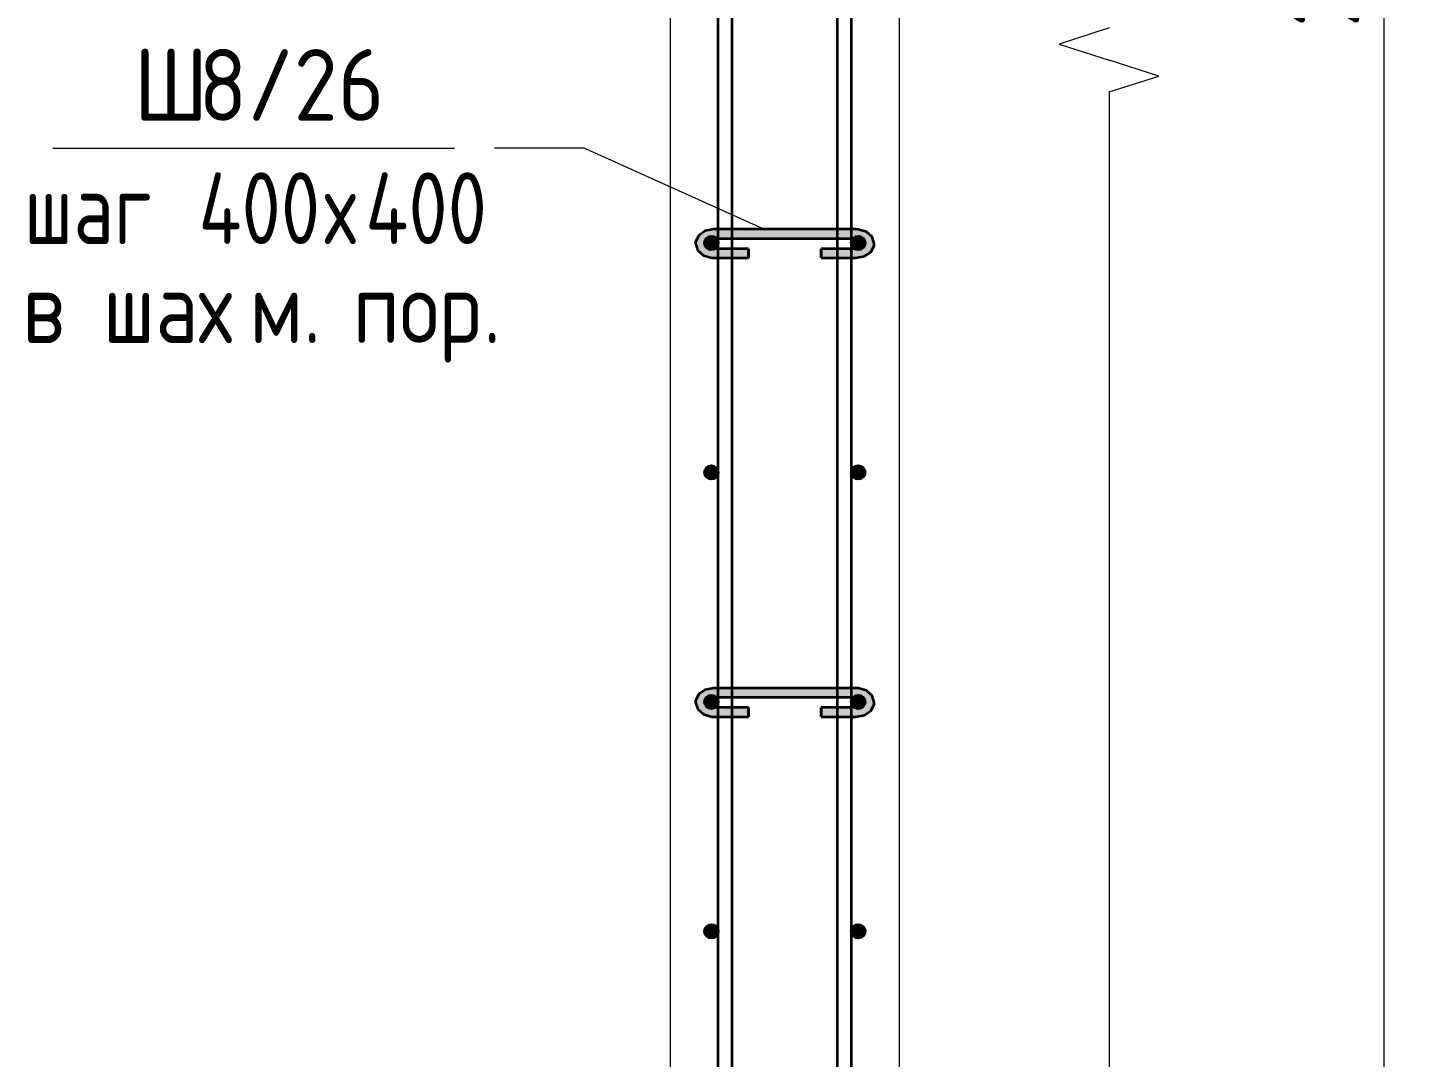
# Model space of a CAD drawing. Header units: millimetres. Extents: x -42469 to 17648, y -5898 to 81170.
# Drawn here: x 8830 to 10049, y -2410 to -1513 of the extents above; entities that cross this region are included whole.
import ezdxf

# ---------------------------------------------------------------- set-up
doc = ezdxf.new("R2010")
doc.units = ezdxf.units.MM
for name, color, linetype, lineweight in [('AA_Dim', 7, 'Continuous', 9), ('AA_Dim-25', 7, 'Continuous', 9), ('AA_Oformlenie', 7, 'Continuous', 9), ('AA_Vinoska', 7, 'Continuous', 9), ('AF_Stena_Опалубка', 253, 'Continuous', 18), ('Gen_Text', 7, 'Continuous', 9), ('KR_Armatura', 7, 'Continuous', 20), ('KR_Armatura_Tonkie', 7, 'Continuous', 20)]:
    doc.layers.add(name, color=color, linetype=linetype, lineweight=lineweight)
doc.styles.add('ISOCPEUR_10', font='isocpeur.ttf', dxfattribs={"width": 0.9, "height": 62.5})
doc.styles.add('ISOCPEUR_11', font='isocpeur.ttf', dxfattribs={"width": 0.8, "height": 62.5})
doc.styles.add('ISOCPEUR_12', font='isocpeur.ttf', dxfattribs={"width": 0.85, "height": 62.5})
doc.dimstyles.new('00_Точн_3_знака__прозр__4', dxfattribs={"dimscale": 304.8, "dimtxt": 62.248823, "dimasz": 0.139436, "dimexe": 0.123031, "dimexo": 0.082021, "dimgap": 0.008202, "dimtad": 1, "dimdec": 3, "dimrnd": 0.001, "dimdsep": 46, "dimtxsty": 'ISOCPEUR_10', "dimblk1": 'OBLIQUE', "dimblk2": 'OBLIQUE', "dimsah": 1, "dimcen": 0.09, "dimdle": 0.123031, "dimazin": 0, "dimtfac": 1, "dimtdec": 4, "dimtix": 1, "dimtmove": 0, "dimatfit": 3, "dimfxl": 1, "dimtvp": 1, "dimtolj": 1, "dimtzin": 0, "dimlwd": 18, "dimlwe": 18, "dimarcsym": 2})

# ---------------------------------------------------------------- blocks, each defined once
blk = doc.blocks.new('350_Стержень П торец СК-СГ _НесАрм_РабПлоск_ - 350_Стержень П торец СК-СГ _НесАрм_РабПлоск_-4142405-2-2 Армирование')
at = {"layer": 'KR_Armatura_Tonkie'}
for points in [[(-77214, -1106), (-77212.4, -1105.8), (-77211, -1105.2), (-77209.7, -1104.2), (-77208.8, -1103), (-77208.2, -1101.6), (-77208, -1100), (-77208.2, -1098.4), (-77208.8, -1097), (-77209.7, -1095.8), (-77211, -1094.8), (-77212.4, -1094.2), (-77214, -1094), (-77215.5, -1094.2), (-77217, -1094.8), (-77218.2, -1095.8), (-77219.2, -1097), (-77219.8, -1098.4), (-77220, -1100), (-77219.8, -1101.6), (-77219.2, -1103), (-77218.2, -1104.2), (-77217, -1105.2), (-77215.5, -1105.8)], [(-77086, -1106), (-77084.4, -1105.8), (-77083, -1105.2), (-77081.7, -1104.2), (-77080.8, -1103), (-77080.2, -1101.6), (-77080, -1100), (-77080.2, -1098.4), (-77080.8, -1097), (-77081.7, -1095.8), (-77083, -1094.8), (-77084.4, -1094.2), (-77086, -1094), (-77087.5, -1094.2), (-77089, -1094.8), (-77090.2, -1095.8), (-77091.2, -1097), (-77091.8, -1098.4), (-77092, -1100), (-77091.8, -1101.6), (-77091.2, -1103), (-77090.2, -1104.2), (-77089, -1105.2), (-77087.5, -1105.8)]]:
    blk.add_hatch(color=256, dxfattribs=at).paths.add_polyline_path(points)
at = {"layer": 'AA_Oformlenie'}
for centre, start, end in [((-77214, -1100), 90, 270), ((-77214, -1100), 270, 90), ((-77086, -1100), 90, 270), ((-77086, -1100), 270, 90)]:
    blk.add_arc(centre, 6, start, end, dxfattribs=at)
at = {"layer": 'KR_Armatura_Tonkie', "lineweight": 35}
for centre in [(-77214, -1100), (-77086, -1100)]:
    blk.add_circle(centre, 6, dxfattribs=at)
blk = doc.blocks.new('261_Шпилька массив _НесАрм_РабПлоск_ - 8 А240-4153523-2-2 Армирование')
at = {"layer": 'KR_Armatura_Tonkie', "lineweight": 35}
for points in [[(-77211.8, -1713), (-77211.8, -1706.2), (-77214.4, -1705.9), (-77216.5, -1705.4), (-77217, -1705.2), (-77218.7, -1703.5), (-77219.2, -1703), (-77219.9, -1700.5), (-77219.9, -1699.9), (-77219.3, -1697.4), (-77218.7, -1696.4), (-77217.9, -1695.5), (-77217, -1694.8), (-77215.5, -1694.2), (-77214, -1694), (-77211.8, -1694), (-77211.8, -1689.2), (-77217.9, -1690), (-77223.1, -1692.5), (-77226.6, -1696.2), (-77227.8, -1700.5), (-77226.6, -1704.8), (-77222.8, -1708.9), (-77220.1, -1711), (-77217.9, -1712), (-77215.2, -1712.4)], [(-77185.9, -1689.2), (-77088, -1689.2), (-77088, -1688), (-77211.8, -1688.1), (-77211.8, -1689.2), (-77196, -1689.2)], [(-77104, -1696), (-77090.2, -1695.8), (-77088, -1694), (-77088, -1689.2), (-77211.8, -1689.2), (-77211.8, -1694.5), (-77210.1, -1695.5), (-77209.2, -1696), (-77185.9, -1696)], [(-77088, -1713), (-77080.4, -1711.5), (-77075.6, -1708.4), (-77073.2, -1704.8), (-77072, -1700.5), (-77073.2, -1696.2), (-77076.6, -1692.5), (-77082.1, -1690), (-77088, -1689.2), (-77088, -1694.4), (-77086.9, -1694.1), (-77085.9, -1694), (-77083.8, -1694.5), (-77082.1, -1695.5), (-77081.2, -1696.5), (-77080.5, -1697.7), (-77080.1, -1698.8), (-77080.1, -1700.8), (-77080.2, -1701.6), (-77081, -1703.4), (-77081.8, -1704.3), (-77084, -1705.6), (-77085.3, -1705.9), (-77088, -1706.2), (-77088, -1712.8)], [(-77211.8, -1706.2), (-77181.5, -1706.2), (-77181.5, -1705), (-77211, -1705.2), (-77211.8, -1705.8)], [(-77181.5, -1713), (-77181.5, -1706.2), (-77211.8, -1706.2), (-77211.8, -1713), (-77185.9, -1713)], [(-77104, -1706.2), (-77088, -1706), (-77088.2, -1705.5), (-77089.6, -1705), (-77118.3, -1705.1), (-77118.3, -1706.2)], [(-77092, -1713), (-77088, -1712.8), (-77088, -1706.2), (-77118.3, -1706.2), (-77118.3, -1713), (-77095.3, -1713)], [(-77211.8, -2113), (-77211.8, -2106.2), (-77214.4, -2105.9), (-77216.5, -2105.4), (-77217, -2105.2), (-77218.7, -2103.5), (-77219.2, -2103), (-77219.9, -2100.5), (-77219.9, -2099.9), (-77219.3, -2097.4), (-77218.7, -2096.4), (-77217.9, -2095.5), (-77217, -2094.8), (-77215.5, -2094.2), (-77214, -2094), (-77211.8, -2094), (-77211.8, -2089.2), (-77217.9, -2090), (-77223.1, -2092.5), (-77226.6, -2096.2), (-77227.8, -2100.5), (-77226.6, -2104.8), (-77222.8, -2108.9), (-77220.1, -2111), (-77217.9, -2112), (-77215.2, -2112.4)], [(-77185.9, -2089.2), (-77088, -2089.2), (-77088, -2088), (-77211.8, -2088.1), (-77211.8, -2089.2), (-77196, -2089.2)], [(-77209.5, -2096), (-77090.2, -2095.8), (-77088, -2094), (-77088, -2089.2), (-77211.8, -2089.2), (-77211.8, -2094.5), (-77210.1, -2095.5), (-77209.5, -2096)], [(-77088, -2113), (-77080.4, -2111.5), (-77075.5, -2108.3), (-77073.2, -2104.8), (-77072, -2100.5), (-77073.2, -2096.2), (-77076.6, -2092.5), (-77082.1, -2090), (-77088, -2089.2), (-77088, -2094.4), (-77086.9, -2094.1), (-77085.9, -2094), (-77083.8, -2094.5), (-77082.1, -2095.5), (-77081.2, -2096.5), (-77080.5, -2097.7), (-77080.1, -2098.8), (-77080.1, -2100.8), (-77080.2, -2101.6), (-77081, -2103.4), (-77081.8, -2104.3), (-77084, -2105.6), (-77085.3, -2105.9), (-77088, -2106.4), (-77088, -2112.8)], [(-77211.8, -2106.2), (-77181.5, -2106.2), (-77181.5, -2105), (-77211, -2105.2), (-77211.8, -2105.8)], [(-77196, -2113), (-77181.5, -2112.8), (-77181.5, -2106.2), (-77211.8, -2106.4), (-77211.8, -2113), (-77208, -2113)], [(-77104, -2106.2), (-77088, -2106), (-77088.2, -2105.5), (-77089.6, -2105), (-77118.3, -2105.1), (-77118.3, -2106.2)], [(-77095.3, -2113), (-77088, -2112.8), (-77088, -2106.2), (-77118.3, -2106.4), (-77118.3, -2113), (-77104, -2113)]]:
    blk.add_hatch(color=256, dxfattribs=at).paths.add_polyline_path(points)
h = blk.add_hatch(color=256, dxfattribs=at)
h.paths.add_polyline_path([(-77211.8, -1706.2), (-77211.8, -1705.5), (-77212.4, -1706)])
h.paths.add_polyline_path([(-77226.6, -1696.2), (-77223.1, -1692.5), (-77217.7, -1690), (-77211.8, -1689.2), (-77211.8, -1688), (-77218, -1689), (-77220.5, -1690.2), (-77223.8, -1692.8)])
h = blk.add_hatch(color=256, dxfattribs=at)
h.paths.add_polyline_path([(-77088, -1706.2), (-77087.5, -1705.8), (-77088, -1705.8), (-77088, -1706)])
h.paths.add_polyline_path([(-77073.2, -1696.2), (-77075.6, -1692.6), (-77080.4, -1689.5), (-77088, -1688.1), (-77088, -1689.2), (-77081.8, -1690), (-77076.6, -1692.5)])
h = blk.add_hatch(color=256, dxfattribs=at)
h.paths.add_polyline_path([(-77211.8, -2106.2), (-77211.8, -2105.5), (-77212.4, -2106)])
h.paths.add_polyline_path([(-77226.6, -2096.2), (-77223.1, -2092.5), (-77217.7, -2090), (-77211.8, -2089.2), (-77211.8, -2088), (-77218, -2089), (-77220.5, -2090.2), (-77223.8, -2092.8)])
h = blk.add_hatch(color=256, dxfattribs=at)
h.paths.add_polyline_path([(-77088, -2106.2), (-77087.5, -2105.8), (-77088, -2105.8), (-77088, -2106)])
h.paths.add_polyline_path([(-77073.2, -2096.2), (-77075.6, -2092.6), (-77080.4, -2089.5), (-77088, -2088.1), (-77088, -2089.2), (-77081.8, -2090), (-77076.6, -2092.5)])
for p, q in [((-77208, -1688), (-77211.8, -1688)), ((-77196, -1688), (-77208, -1688)), ((-77104, -1688), (-77196, -1688)), ((-77092, -1688), (-77104, -1688)), ((-77088, -1688), (-77092, -1688)), ((-77208, -1705), (-77210.7, -1705)), ((-77209.6, -1696), (-77208, -1696)), ((-77208, -1696), (-77196, -1696)), ((-77196, -1705), (-77208, -1705)), ((-77196, -1696), (-77104, -1696)), ((-77181.5, -1705), (-77196, -1705)), ((-77181.5, -1705), (-77181.5, -1706.2)), ((-77181.5, -1711.8), (-77181.5, -1705.1)), ((-77181.5, -1706.2), (-77181.5, -1713)), ((-77104, -1705), (-77118.3, -1705)), ((-77118.3, -1706.2), (-77118.3, -1705)), ((-77118.3, -1705.1), (-77118.3, -1711.8)), ((-77118.3, -1713), (-77118.3, -1706.2)), ((-77104, -1696), (-77092, -1696)), ((-77092, -1705), (-77104, -1705)), ((-77092, -1696), (-77090.4, -1696)), ((-77089.2, -1705), (-77092, -1705)), ((-77211.8, -1713), (-77208, -1713)), ((-77208, -1713), (-77196, -1713)), ((-77196, -1713), (-77181.5, -1713)), ((-77181.5, -1712.8), (-77181.5, -1711.8)), ((-77118.3, -1711.8), (-77118.3, -1712.8)), ((-77118.3, -1713), (-77104, -1713)), ((-77104, -1713), (-77092, -1713)), ((-77092, -1713), (-77088, -1713)), ((-77208, -2088), (-77211.8, -2088)), ((-77209.6, -2096), (-77208, -2096)), ((-77196, -2088), (-77208, -2088)), ((-77208, -2096), (-77196, -2096)), ((-77104, -2088), (-77196, -2088)), ((-77196, -2096), (-77104, -2096)), ((-77092, -2088), (-77104, -2088)), ((-77104, -2096), (-77092, -2096)), ((-77088, -2088), (-77092, -2088)), ((-77092, -2096), (-77090.4, -2096)), ((-77208, -2105), (-77210.7, -2105)), ((-77196, -2105), (-77208, -2105)), ((-77181.5, -2105), (-77196, -2105)), ((-77181.5, -2105), (-77181.5, -2106.2)), ((-77181.5, -2106.2), (-77181.5, -2105.1)), ((-77181.5, -2106.2), (-77181.5, -2113)), ((-77181.5, -2111.8), (-77181.5, -2106.4)), ((-77104, -2105), (-77118.3, -2105)), ((-77118.3, -2106.2), (-77118.3, -2105)), ((-77118.3, -2105.1), (-77118.3, -2106.2)), ((-77118.3, -2113), (-77118.3, -2106.2)), ((-77118.3, -2106.4), (-77118.3, -2111.8)), ((-77092, -2105), (-77104, -2105)), ((-77089.2, -2105), (-77092, -2105)), ((-77211.8, -2113), (-77208, -2113)), ((-77208, -2113), (-77196, -2113)), ((-77196, -2113), (-77181.5, -2113)), ((-77181.5, -2112.8), (-77181.5, -2111.8)), ((-77118.3, -2111.8), (-77118.3, -2112.8)), ((-77118.3, -2113), (-77104, -2113)), ((-77104, -2113), (-77092, -2113)), ((-77092, -2113), (-77088, -2113))]:
    blk.add_line(p, q, dxfattribs=at)
at = {"layer": 'KR_Armatura_Tonkie', "lineweight": 35, "flags": 128}
for points in [[(-77211.8, -1688), (-77219.4, -1689.5), (-77225, -1693.4), (-77227.7, -1698.9), (-77227.8, -1700.5)], [(-77072, -1700.5), (-77073.8, -1694.6), (-77078.8, -1690.2), (-77086.1, -1688.1), (-77088, -1688)], [(-77227.8, -1700.5), (-77225.9, -1706.4), (-77220.9, -1710.8), (-77213.7, -1712.9), (-77211.8, -1713)], [(-77088, -1713), (-77080.4, -1711.5), (-77074.8, -1707.6), (-77072.1, -1702.1), (-77072, -1700.5)], [(-77211.8, -2088), (-77219.4, -2089.5), (-77225, -2093.4), (-77227.7, -2098.9), (-77227.8, -2100.5)], [(-77072, -2100.5), (-77073.8, -2094.6), (-77078.8, -2090.2), (-77086.1, -2088.1), (-77088, -2088)], [(-77227.8, -2100.5), (-77225.9, -2106.4), (-77220.9, -2110.8), (-77213.7, -2112.9), (-77211.8, -2113)], [(-77088, -2113), (-77080.4, -2111.5), (-77074.8, -2107.6), (-77072.1, -2102.1), (-77072, -2100.5)]]:
    blk.add_lwpolyline(points, dxfattribs=at)
blk = doc.blocks.new('011_Прямоугольник обрыва _ЭлУзла_ - 011_Прямоугольник обрыва _ЭлУзла_-4146452-2-2 Армирование')
at = {"layer": 'AA_Oformlenie'}
blk.add_line((-76867.3, -1568.2), (-76867.3, -3314.3), dxfattribs=at)
blk = doc.blocks.new('DIMBLOCK107-2-2 Армирование')
at = {"layer": 'AA_Dim-25', "lineweight": 30}
for p, q in [((10011.9, 300), (9990.7, 321.3)), ((10011.9, 300), (10033.2, 278.8)), ((10011.9, -2900), (9990.7, -2878.7)), ((10011.9, -2900), (10033.2, -2921.2))]:
    blk.add_line(p, q, dxfattribs=at)
at = {"layer": 'AA_Dim-25', "lineweight": 18}
for p, q in [((9584.5, 300), (10049.4, 300)), ((10011.9, 300), (9584.5, 300)), ((10011.9, 300), (10011.9, -2900)), ((9584.5, -2900), (10049.4, -2900)), ((10011.9, -2900), (9584.5, -2900))]:
    blk.add_line(p, q, dxfattribs=at)
at = {"layer": 'AA_Dim-25', "color": 0, "lineweight": 18, "insert": (9927.8, -1511.9), "char_height": 62.5, "width": 508.525, "attachment_point": 1, "rotation": 90, "line_spacing_factor": 1.149209, "style": 'ISOCPEUR_10'}
blk.add_mtext('200х16=3200', dxfattribs=at)
blk = doc.blocks.new('_Oblique')
at = {"color": 0, "linetype": 'ByBlock', "lineweight": -2}
blk.add_line((-0.5, -0.5), (0.5, 0.5), dxfattribs=at)
blk = doc.blocks.new('042_М_Арматуры - Диам длина поз _ Комментарий-3662934-2-2 Армирование')
at = {"layer": 'AA_Vinoska'}
blk.add_line((-77986.3, -2807.2), (-77636.3, -2807.2), dxfattribs=at)

msp = doc.modelspace()

# ---------------------------------------------------------------- hatches: boundary and pattern name
at = {"layer": 'KR_Armatura'}
h = msp.add_hatch(color=256, dxfattribs=at)
edge = h.paths.add_edge_path()
edge.add_arc((9425.5402, -1700), 6, 0, 360)
for points in [[(9425.5402, -1706), (9430.7363, -1703), (9430.7363, -1697), (9425.5402, -1694), (9420.344, -1697), (9420.344, -1703)], [(9553.5402, -1706), (9558.7363, -1703), (9558.7363, -1697), (9553.5402, -1694), (9548.344, -1697), (9548.344, -1703)], [(9425.5402, -1906), (9430.7363, -1903), (9430.7363, -1897), (9425.5402, -1894), (9420.344, -1897), (9420.344, -1903)], [(9553.5402, -1906), (9558.7363, -1903), (9558.7363, -1897), (9553.5402, -1894), (9548.344, -1897), (9548.344, -1903)], [(9425.5402, -2106), (9430.7363, -2103), (9430.7363, -2097), (9425.5402, -2094), (9420.344, -2097), (9420.344, -2103)], [(9553.5402, -2106), (9558.7363, -2103), (9558.7363, -2097), (9553.5402, -2094), (9548.344, -2097), (9548.344, -2103)], [(9425.5402, -2306), (9430.7363, -2303), (9430.7363, -2297), (9425.5402, -2294), (9420.344, -2297), (9420.344, -2303)], [(9553.5402, -2306), (9558.7363, -2303), (9558.7363, -2297), (9553.5402, -2294), (9548.344, -2297), (9548.344, -2303)]]:
    msp.add_hatch(color=256, dxfattribs=at).paths.add_polyline_path(points)
h = msp.add_hatch(color=256, dxfattribs=at)
edge = h.paths.add_edge_path()
edge.add_arc((9553.5402, -1700), 6, 0, 360)
h = msp.add_hatch(color=256, dxfattribs=at)
edge = h.paths.add_edge_path()
edge.add_arc((9425.5402, -1900), 6, 0, 360)
h = msp.add_hatch(color=256, dxfattribs=at)
edge = h.paths.add_edge_path()
edge.add_arc((9553.5402, -1900), 6, 0, 360)
h = msp.add_hatch(color=256, dxfattribs=at)
edge = h.paths.add_edge_path()
edge.add_arc((9425.5402, -2100), 6, 0, 360)
h = msp.add_hatch(color=256, dxfattribs=at)
edge = h.paths.add_edge_path()
edge.add_arc((9553.5402, -2100), 6, 0, 360)
h = msp.add_hatch(color=256, dxfattribs=at)
edge = h.paths.add_edge_path()
edge.add_arc((9425.5402, -2300), 6, 0, 360)
h = msp.add_hatch(color=256, dxfattribs=at)
edge = h.paths.add_edge_path()
edge.add_arc((9553.5402, -2300), 6, 0, 360)

# ---------------------------------------------------------------- linework, layer by layer
at = {"layer": 'AA_Vinoska'}
for p, q in [((9772.169, -1512.5745), (9728.8439, -1526.6516)), ((9728.8439, -1526.6516), (9772.169, -1540.7288)), ((9815.4703, -1554.4788), (9772.169, -1540.7288)), ((9772.169, -1568.2288), (9815.4703, -1554.4788)), ((9314.6895, -1617.3184), (9236.3183, -1617.3184)), ((9470.6943, -1687.6312), (9314.6895, -1617.3184))]:
    msp.add_line(p, q, dxfattribs=at)
at = {"layer": 'AF_Stena_Опалубка', "lineweight": 20}
for p, q in [((9389.5402, 350), (9389.5402, -2950)), ((9589.5402, -2950), (9589.5402, 350))]:
    msp.add_line(p, q, dxfattribs=at)
at = {"layer": 'KR_Armatura'}
for p, q in [((9425.5402, -1694), (9420.344, -1697)), ((9430.7363, -1697), (9425.5402, -1694)), ((9553.5402, -1694), (9548.344, -1697)), ((9558.7363, -1697), (9553.5402, -1694)), ((9420.344, -1697), (9420.344, -1703)), ((9420.344, -1703), (9425.5402, -1706)), ((9425.5402, -1706), (9430.7363, -1703)), ((9430.7363, -1703), (9430.7363, -1697)), ((9548.344, -1697), (9548.344, -1703)), ((9548.344, -1703), (9553.5402, -1706)), ((9553.5402, -1706), (9558.7363, -1703)), ((9558.7363, -1703), (9558.7363, -1697)), ((9425.5402, -1894), (9420.344, -1897)), ((9420.344, -1897), (9420.344, -1903)), ((9430.7363, -1897), (9425.5402, -1894)), ((9430.7363, -1903), (9430.7363, -1897)), ((9553.5402, -1894), (9548.344, -1897)), ((9548.344, -1897), (9548.344, -1903)), ((9558.7363, -1897), (9553.5402, -1894)), ((9558.7363, -1903), (9558.7363, -1897)), ((9420.344, -1903), (9425.5402, -1906)), ((9425.5402, -1906), (9430.7363, -1903)), ((9548.344, -1903), (9553.5402, -1906)), ((9553.5402, -1906), (9558.7363, -1903)), ((9425.5402, -2094), (9420.344, -2097)), ((9420.344, -2097), (9420.344, -2103)), ((9430.7363, -2097), (9425.5402, -2094)), ((9430.7363, -2103), (9430.7363, -2097)), ((9553.5402, -2094), (9548.344, -2097)), ((9548.344, -2097), (9548.344, -2103)), ((9558.7363, -2097), (9553.5402, -2094)), ((9558.7363, -2103), (9558.7363, -2097)), ((9420.344, -2103), (9425.5402, -2106)), ((9425.5402, -2106), (9430.7363, -2103)), ((9548.344, -2103), (9553.5402, -2106)), ((9553.5402, -2106), (9558.7363, -2103)), ((9425.5402, -2294), (9420.344, -2297)), ((9420.344, -2297), (9420.344, -2303)), ((9420.344, -2303), (9425.5402, -2306)), ((9430.7363, -2297), (9425.5402, -2294)), ((9425.5402, -2306), (9430.7363, -2303)), ((9430.7363, -2303), (9430.7363, -2297)), ((9553.5402, -2294), (9548.344, -2297)), ((9548.344, -2297), (9548.344, -2303)), ((9548.344, -2303), (9553.5402, -2306)), ((9558.7363, -2297), (9553.5402, -2294)), ((9553.5402, -2306), (9558.7363, -2303)), ((9558.7363, -2303), (9558.7363, -2297))]:
    msp.add_line(p, q, dxfattribs=at)
for centre in [(9425.5402, -1700), (9553.5402, -1700), (9425.5402, -1900), (9553.5402, -1900), (9425.5402, -2100), (9553.5402, -2100), (9425.5402, -2300), (9553.5402, -2300)]:
    msp.add_circle(centre, 6, dxfattribs=at)
at = {"layer": 'KR_Armatura_Tonkie', "lineweight": 35}
for p, q in [((9431.5402, -2942), (9431.5402, 320)), ((9431.5402, -2942), (9431.5402, 320)), ((9443.5402, -2942), (9443.5402, 320)), ((9443.5402, -2942), (9443.5402, 320)), ((9535.5402, -2942), (9535.5402, 320)), ((9535.5402, -2942), (9535.5402, 320)), ((9547.5402, -2942), (9547.5402, 320)), ((9547.5402, -2942), (9547.5402, 320))]:
    msp.add_line(p, q, dxfattribs=at)

# ---------------------------------------------------------------- block references
at = {"layer": 'AA_Oformlenie'}
msp.add_blockref('011_Прямоугольник обрыва _ЭлУзла_ - 011_Прямоугольник обрыва _ЭлУзла_-4146452-2-2 Армирование', (86639.4965, 0), dxfattribs=at)
at = {"layer": 'AA_Vinoska'}
msp.add_blockref('042_М_Арматуры - Диам длина поз _ Комментарий-3662934-2-2 Армирование', (86837.7853, 1189.8938), dxfattribs=at)
at = {"layer": 'KR_Armatura'}
for p in [(86639.4965, -600), (86639.4965, -800), (86639.4965, -1000), (86639.4965, -1200)]:
    msp.add_blockref('350_Стержень П торец СК-СГ _НесАрм_РабПлоск_ - 350_Стержень П торец СК-СГ _НесАрм_РабПлоск_-4142405-2-2 Армирование', p, dxfattribs=at)
at = {"layer": 'KR_Armatura_Tonkie', "lineweight": 35}
msp.add_blockref('261_Шпилька массив _НесАрм_РабПлоск_ - 8 А240-4153523-2-2 Армирование', (86639.4965, 0), dxfattribs=at)

# ---------------------------------------------------------------- texts
at = {"layer": 'AA_Vinoska', "char_height": 62.5, "attachment_point": 1}
for s, insert, width, style in [('\\fISOCPEUR|b0|i0|c204|p34|;\\W.9;Ш', (8921.8683, -1530.9658), 68.544281, 'ISOCPEUR_10'), ('8/26', (8978.423, -1530.9658), 194.810062, 'ISOCPEUR_10'), (' 400', (8946.5037, -1638.4421), 171.561125, 'ISOCPEUR_11'), ('400', (9123.7746, -1638.4421), 134.6835, 'ISOCPEUR_11'), ('шаг', (8826.1183, -1638.4421), 145.907125, 'ISOCPEUR_11'), ('\\fISOCPEUR|b0|i0|c204|p34|;\\W.8;х', (9088.0558, -1638.4421), 43.291125, 'ISOCPEUR_11')]:
    msp.add_mtext(s, dxfattribs=dict(at, insert=insert, width=width, style=style))
at = {"layer": 'Gen_Text', "char_height": 62.5, "attachment_point": 1, "style": 'ISOCPEUR_12'}
for s, insert, width in [('\\fISOCPEUR|b0|i0|c204|p34|;\\W.85; ', (8862.547, -1724.6819), 39.182477), ('\\fISOCPEUR|b0|i0|c204|p34|;\\W.85;в', (8824.5958, -1724.6819), 45.99682), ('шах', (8894.8758, -1724.6819), 155.02632), ('м. ', (9022.7853, -1724.6819), 109.0295), ('пор', (9112.7436, -1724.6819), 137.990461), ('\\fISOCPEUR|b0|i0|c204|p34|;\\W.85;.', (9226.5971, -1724.6819), 18.739445)]:
    msp.add_mtext(s, dxfattribs=dict(at, insert=insert, width=width))

# ---------------------------------------------------------------- dimensions: what is measured, and where the dimension line sits
at = {"layer": 'AA_Dim', "lineweight": 18}
dim = msp.add_linear_dim(base=(10011.9155, -2900), p1=(9559.5402, 300), p2=(9559.5402, -2900), angle=90, dimstyle='00_Точн_3_знака__прозр__4', override={"dimpost": '200х16=<>', "dimfxl": 3200}, dxfattribs=at)
dim.commit()
dim.dimension.update_dxf_attribs({"geometry": 'DIMBLOCK107-2-2 Армирование', "text_midpoint": (9978.1655, -1300)})

doc.saveas('drawing.dxf')
